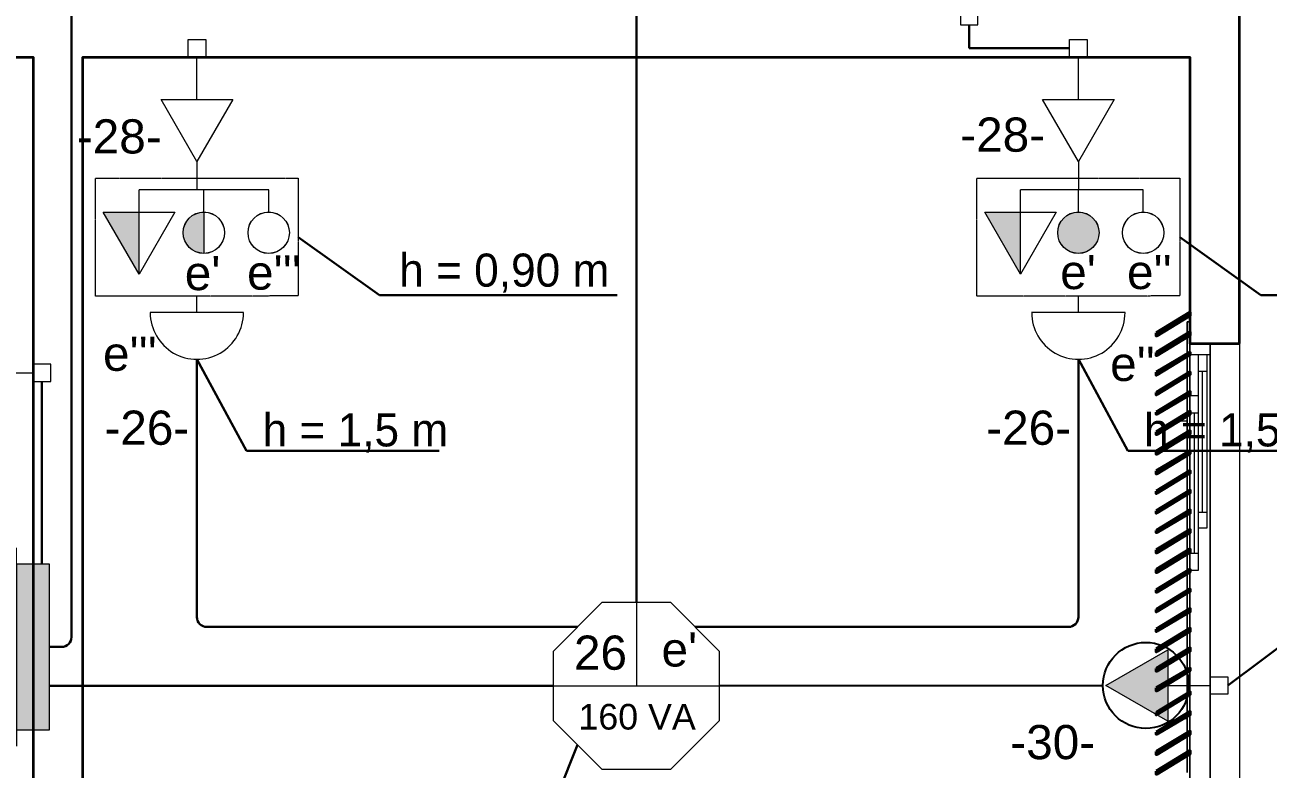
# Model space of a CAD drawing. Header units: millimetres. Extents: x -3501 to 2443, y -1417 to 2787.
# Drawn here: x 20.4 to 396.4, y 613.8 to 838.7 of the extents above; entities that cross this region are included whole.
import ezdxf

# ---------------------------------------------------------------- set-up
doc = ezdxf.new("R2010")
doc.units = ezdxf.units.MM
doc.linetypes.add('HIDDEN', pattern=[0.375, 0.25, -0.125])
for name, color, linetype, lineweight in [('EL-ELETRODUTOS-ALV', 5, 'Continuous', 30), ('EL-SIMB-P-CIRC', 1, 'Continuous', 20), ('Eletroduto', 160, 'Continuous', 30), ('Pontos Elétricos', 1, 'Continuous', 20), ('TXT e CIRCUITOS', 7, 'Continuous', 30)]:
    doc.layers.add(name, color=color, linetype=linetype, lineweight=lineweight)
doc.layers.add('Line', color=7, linetype='Continuous', plot=False)
doc.layers.add('PDF_Geometry', color=7, linetype='Continuous')
doc.styles.add('estilo2', font='arial.ttf', dxfattribs={"height": 60})
doc.styles.add('PDF Bahnschrift', font='bahnschrift.ttf')
doc.styles.add('txt 2mm', font='arial.ttf', dxfattribs={"height": 100})

# ---------------------------------------------------------------- blocks, each defined once
blk = doc.blocks.new('conj toma')
at = {"layer": 'Pontos Elétricos'}
h = blk.add_hatch(color=1, dxfattribs=at)
h.dxf.hatch_style = 1
h.paths.add_polyline_path([(48514.6, 16504, 0.414214), (48577.1, 16441.5, 0.412812), (48639.3, 16504)])
h = blk.add_hatch(color=1, dxfattribs=at)
h.dxf.hatch_style = 1
h.paths.add_polyline_path([(48514.6, 16308), (48702.1, 16308), (48514.6, 16199.8)])
for p, q in [((48447.6, 16700), (48447.6, 16308)), ((48514.6, 16700), (48447.6, 16700)), ((48514.6, 16504), (48447.6, 16504)), ((48514.6, 16308), (48447.6, 16308))]:
    blk.add_line(p, q, dxfattribs=at)
at = {"layer": 'Pontos Elétricos', "color": 1}
for p, q in [((48174.6, 16591.2), (48362.1, 16483)), ((48174.6, 16374.7), (48174.6, 16591.2)), ((47993.1, 16456.5), (47993.1, 16509.5)), ((47993.1, 16509.5), (48046.1, 16509.5)), ((48046.1, 16509.5), (48046.1, 16456.5)), ((48174.6, 16483), (48046.1, 16483)), ((48362.1, 16483), (48174.6, 16374.7)), ((48514.6, 16504), (48639.6, 16504)), ((48046.1, 16456.5), (47993.1, 16456.5)), ((48514.6, 16416.3), (48702.1, 16308)), ((48514.6, 16199.8), (48514.6, 16416.3)), ((48702.1, 16308), (48514.6, 16308)), ((48702.1, 16308), (48514.6, 16199.8))]:
    blk.add_line(p, q, dxfattribs=at)
at = {"layer": 'Pontos Elétricos', "ltscale": 3}
for p, q in [((48362.1, 16483), (48412.1, 16483)), ((48412.1, 16483), (48447.6, 16483))]:
    blk.add_line(p, q, dxfattribs=at)
at = {"layer": 'Pontos Elétricos', "linetype": 'HIDDEN', "ltscale": 0.025}
blk.add_lwpolyline([(48768.2, 16789.6), (48768.5, 16176.4), (48412.3, 16176.4), (48412, 16789.6)], close=True, dxfattribs=at)
at = {"layer": 'Pontos Elétricos', "color": 1}
for centre in [(48576.8, 16700), (48577.1, 16700), (48576.8, 16504), (48577.1, 16504)]:
    blk.add_circle(centre, 62.5, dxfattribs=at)
blk = doc.blocks.new('caixa criado 2')
at = {"layer": 'Pontos Elétricos', "color": 1}
blk.add_line((94922.2, 77189.5), (94922.2, 76907), dxfattribs=at)
at = {"layer": 'Pontos Elétricos', "ltscale": 3}
blk.add_line((94922.2, 77048.2), (94872.2, 77048.2), dxfattribs=at)
at = {"layer": 'Pontos Elétricos', "color": 1}
blk.add_arc((94922.2, 77048.2), 141.2, 270, 90, dxfattribs=at)
at = {"layer": 'EL-ELETRODUTOS-ALV'}
blk.add_blockref('conj toma', (46103.9, 60565.3), dxfattribs=at)
blk = doc.blocks.new('caixa criado')
at = {"layer": 'Pontos Elétricos', "ltscale": 3}
h = blk.add_hatch(color=256, dxfattribs=at)
h.dxf.hatch_style = 1
h.paths.add_polyline_path([(94743.5, 75107, 1), (94618.5, 75107, 1)])
at = {"layer": 'Pontos Elétricos'}
h = blk.add_hatch(color=1, dxfattribs=at)
h.dxf.hatch_style = 1
h.paths.add_polyline_path([(94618.5, 74932), (94806, 74932), (94618.5, 74823.8)])
for p, q in [((94551.5, 75303), (94551.5, 74932)), ((94618.5, 75303), (94551.5, 75303)), ((94618.5, 75107), (94551.5, 75107)), ((94618.5, 74932), (94551.5, 74932))]:
    blk.add_line(p, q, dxfattribs=at)
at = {"layer": 'Pontos Elétricos', "color": 1}
for p, q in [((94922.2, 75248.2), (94922.2, 74965.7)), ((94278.5, 75215.2), (94466, 75107)), ((94278.5, 74998.7), (94278.5, 75215.2)), ((94097, 75080.5), (94097, 75133.5)), ((94097, 75133.5), (94150, 75133.5)), ((94278.5, 75107), (94150, 75107)), ((94466, 75107), (94278.5, 74998.7)), ((94150, 75080.5), (94097, 75080.5)), ((94618.5, 75040.3), (94806, 74932)), ((94618.5, 74823.8), (94618.5, 75040.3)), ((94806, 74932), (94618.5, 74932)), ((94806, 74932), (94618.5, 74823.8))]:
    blk.add_line(p, q, dxfattribs=at)
at = {"layer": 'Pontos Elétricos', "ltscale": 3}
for p, q in [((94466, 75107), (94516, 75107)), ((94516, 75107), (94551.5, 75107)), ((94922.2, 75107), (94872.2, 75107))]:
    blk.add_line(p, q, dxfattribs=at)
at = {"layer": 'Pontos Elétricos', "linetype": 'HIDDEN', "ltscale": 0.025}
blk.add_lwpolyline([(94872.1, 75413.6), (94872.4, 74800.4), (94516.1, 74800.4), (94515.9, 75413.6)], close=True, dxfattribs=at)
at = {"layer": 'Pontos Elétricos', "color": 1}
for centre in [(94680.7, 75303), (94681, 75303), (94680.7, 75107), (94681, 75107)]:
    blk.add_circle(centre, 62.5, dxfattribs=at)
blk.add_arc((94922.2, 75107), 141.2, 270, 90, dxfattribs=at)
blk = doc.blocks.new('cx luz oct')
at = {"ltscale": 3}
blk.add_line((43508.7, 29483.7), (43508.7, 29288.7), dxfattribs=at)
blk.add_lwpolyline([(43589.5, 29093.7), (43703.7, 29207.9), (43703.7, 29369.5), (43589.5, 29483.7), (43428, 29483.7), (43313.7, 29369.5), (43313.7, 29207.9), (43428, 29093.7)], close=True, dxfattribs=at)
blk.add_lwpolyline([(43313.7, 29288.7), (43703.7, 29288.7)], dxfattribs=at)
blk = doc.blocks.new('tom baixa')
at = {"layer": 'EL-SIMB-P-CIRC', "color": 1}
for p, q in [((138252.4, 40154.5), (138439.9, 40046.3)), ((138252.4, 39938), (138252.4, 40154.5)), ((138071.3, 40019.8), (138071.3, 40072.8)), ((138071.3, 40072.8), (138124.4, 40072.8)), ((138124.4, 40072.8), (138124.4, 40019.8)), ((138252.4, 40046.3), (138124.4, 40046.3)), ((138439.9, 40046.3), (138252.4, 39938)), ((138124.4, 40019.8), (138071.3, 40019.8))]:
    blk.add_line(p, q, dxfattribs=at)
blk = doc.blocks.new('QDCP')
at = {"layer": 'EL-SIMB-P-CIRC', "ltscale": 3}
h = blk.add_hatch(color=256, dxfattribs=at)
h.dxf.hatch_style = 1
h.paths.add_polyline_path([(46456.8, 27014.3), (46456.8, 26914.3), (46956.8, 26914.3), (46956.8, 27014.3)])
for p, q in [((46456.8, 27014.3), (46406.8, 27014.3)), ((46956.8, 27014.3), (47006.8, 27014.3))]:
    blk.add_line(p, q, dxfattribs=at)
blk.add_lwpolyline([(46456.8, 26914.3), (46956.8, 26914.3), (46956.8, 27014.3), (46456.8, 27014.3)], close=True, dxfattribs=at)
blk = doc.blocks.new('tom alta')
at = {"layer": 'EL-SIMB-P-CIRC'}
blk.add_hatch(color=1, dxfattribs=at).paths.add_polyline_path([(138252.4, 39188.3), (138439.9, 39296.5), (138252.4, 39404.8)])
at = {"layer": 'EL-SIMB-P-CIRC', "color": 1}
for p, q in [((138252.4, 39404.8), (138439.9, 39296.5)), ((138252.4, 39188.3), (138252.4, 39404.8)), ((138071.3, 39270), (138071.3, 39323)), ((138071.3, 39323), (138124.4, 39323)), ((138124.4, 39323), (138124.4, 39270)), ((138252.4, 39296.5), (138124.4, 39296.5)), ((138439.9, 39296.5), (138252.4, 39188.3)), ((138124.4, 39270), (138071.3, 39270))]:
    blk.add_line(p, q, dxfattribs=at)
blk = doc.blocks.new('Ar-Condicionado')
at = {"layer": 'Line', "color": 244, "true_color": 0x991b1e}
blk.add_circle((-1505.9, 78.18), 13.01, dxfattribs=at)
at = {"layer": 'EL-SIMB-P-CIRC', "ltscale": 3, "xscale": 0.1, "yscale": 0.1, "zscale": 0.1, "rotation": 90}
blk.add_blockref('tom alta', (2423.75, -13753.73), dxfattribs=at)

msp = doc.modelspace()

# ---------------------------------------------------------------- linework, layer by layer
at = {"layer": 'EL-SIMB-P-CIRC'}
msp.add_line((336.37, 829.01), (341.67, 829.01), dxfattribs=at)
at = {"layer": 'Eletroduto'}
for points in [[(205.36, 664.13), (205.36, 925.6), (247.8, 988.81)], [(306, 838.73), (306, 831.66)], [(336.37, 831.66), (306, 831.66)], [(25.58, 730.92), (25.58, 675.7)], [(180.19, 638.96), (27.93, 638.96)], [(230.54, 638.96), (346.42, 639.06)], [(63.19, 563.04), (164.4, 563.04), (187.56, 621.16)]]:
    msp.add_lwpolyline(points, dxfattribs=at)
for points in [[(14.21, 955.15), (31.54, 955.15, -0.414214), (34.54, 952.15), (34.54, 653.7, -0.414214), (31.54, 650.7), (27.93, 650.7)], [(187.56, 656.76), (75.45, 656.76, -0.414214), (72.45, 659.76), (72.45, 737.66)], [(223.17, 656.76), (336.02, 656.76, 0.414214), (339.02, 659.76), (339.02, 737.66)]]:
    msp.add_lwpolyline(points, format="xyb", dxfattribs=at)
at = {"layer": 'PDF_Geometry', "lineweight": 35}
msp.add_lwpolyline([(387.8, 742.45), (387.8, 943.51), (372.77, 943.51), (372.77, 844.04), (-26.8, 844.04), (-26.8, 829.01), (22.93, 829.01), (22.93, 549.22), (37.96, 549.22), (37.96, 829.01), (372.77, 829.01), (372.77, 742.45)], close=True, dxfattribs=at)
at = {"layer": 'PDF_Geometry', "lineweight": 18}
for points in [[(22.93, 448.91), (22.93, 829.01)], [(106.95, 829.01), (37.96, 829.01), (37.96, 448.91), (90.44, 448.91)], [(372.77, 829.01), (305.05, 829.01)], [(372.77, 745.84), (372.77, 749.01), (371.93, 749.01), (371.93, 745.2), (371.93, 749.01), (372.77, 749.01)], [(372.77, 739.07), (372.77, 733.77), (372.77, 739.07), (372.77, 744.99)], [(378.91, 739.07), (378.91, 742.45), (387.8, 742.45), (387.8, 535.47), (378.91, 535.47), (378.91, 539.07)], [(378.91, 535.47), (378.91, 742.45), (378.91, 535.47)]]:
    msp.add_lwpolyline(points, dxfattribs=at)
at = {"layer": 'PDF_Geometry', "color": 253, "lineweight": 18, "true_color": 0xaaaaaa}
msp.add_lwpolyline([(372.77, 829.01), (37.96, 829.01), (37.96, 448.91), (372.77, 448.91), (372.77, 829.01), (372.77, 448.91), (37.96, 448.91), (37.96, 829.01)], close=True, dxfattribs=at)
at = {"layer": 'PDF_Geometry', "lineweight": 50}
for points in [[(362.61, 745.63), (362.61, 744.78), (372.77, 750.92), (372.77, 751.76)], [(362.61, 739.7), (362.61, 738.85), (372.77, 744.99), (372.77, 745.84)], [(362.61, 733.77), (362.61, 732.93), (372.77, 739.07), (372.77, 739.7)], [(362.61, 727.64), (362.61, 727), (372.77, 733.14), (372.77, 733.77)], [(362.61, 721.71), (362.61, 721.08), (372.77, 727), (372.77, 727.85)], [(362.61, 715.78), (362.61, 714.94), (372.77, 721.08), (372.77, 721.92)], [(362.61, 709.86), (362.61, 709.01), (372.77, 715.15), (372.77, 716)], [(362.61, 703.93), (362.61, 703.09), (372.77, 709.22), (372.77, 709.86)], [(362.61, 697.8), (362.61, 697.16), (372.77, 703.3), (372.77, 703.93)], [(362.61, 691.87), (362.61, 691.23), (372.77, 697.37), (372.77, 698.01)], [(362.61, 685.94), (362.61, 685.31), (372.77, 691.23), (372.77, 692.08)], [(362.61, 680.02), (362.61, 679.17), (372.77, 685.31), (372.77, 686.16)], [(362.61, 674.09), (362.61, 673.25), (372.77, 679.38), (372.77, 680.23)], [(362.61, 667.95), (362.61, 667.32), (372.77, 673.46), (372.77, 674.09)], [(362.61, 662.03), (362.61, 661.39), (372.77, 667.53), (372.77, 668.17)], [(362.61, 656.1), (362.61, 655.47), (372.77, 661.39), (372.77, 662.24)], [(362.61, 650.18), (362.61, 649.33), (372.77, 655.47), (372.77, 656.31)], [(362.61, 644.25), (362.61, 643.4), (372.77, 649.54), (372.77, 650.39)], [(362.61, 638.32), (362.61, 637.48), (372.77, 643.62), (372.77, 644.25)], [(362.61, 630.92), (362.61, 630.28), (372.77, 636.42), (372.77, 637.05)], [(362.61, 624.99), (362.61, 624.36), (372.77, 630.28), (372.77, 631.13)], [(362.61, 619.07), (362.61, 618.22), (372.77, 624.36), (372.77, 625.2)], [(362.61, 613.14), (362.61, 612.29), (372.77, 618.43), (372.77, 619.28)]]:
    msp.add_lwpolyline(points, close=True, dxfattribs=at)
at = {"layer": 'PDF_Geometry', "lineweight": 18}
for points in [[(371.93, 739.28), (371.93, 744.36)], [(371.93, 733.14), (371.93, 738.43)], [(377.85, 686.58), (375.31, 686.58), (375.31, 739.07), (377.85, 739.07)], [(371.93, 727.21), (371.93, 732.5)], [(372.77, 733.14), (372.77, 727.85)], [(371.93, 721.29), (371.93, 726.58)], [(372.77, 727), (372.77, 726.58)], [(375.31, 673.88), (375.31, 726.58), (372.77, 726.58), (372.77, 673.88)], [(371.93, 715.36), (371.93, 720.44)], [(372.77, 721.08), (372.77, 716)], [(371.93, 709.44), (371.93, 714.52)], [(372.77, 715.15), (372.77, 709.86)], [(371.93, 703.3), (371.93, 708.59)], [(372.77, 709.22), (372.77, 703.93)], [(372.77, 703.3), (372.77, 698.01)], [(371.93, 697.37), (371.93, 702.66)], [(371.93, 691.45), (371.93, 696.74)], [(372.77, 697.37), (372.77, 692.08)], [(371.93, 685.52), (371.93, 690.81)], [(372.77, 691.23), (372.77, 686.16)], [(371.93, 679.59), (371.93, 684.67)], [(372.77, 685.31), (372.77, 680.23)], [(371.93, 673.46), (371.93, 678.75)], [(372.77, 679.38), (372.77, 678.96)], [(372.77, 673.46), (372.77, 668.17)], [(371.93, 667.53), (371.93, 672.82)], [(371.93, 661.61), (371.93, 666.9)], [(372.77, 667.53), (372.77, 662.24)], [(371.93, 655.68), (371.93, 660.97)], [(372.77, 661.39), (372.77, 656.31)], [(371.93, 649.75), (371.93, 654.83)], [(372.77, 655.47), (372.77, 650.39)], [(371.93, 643.83), (371.93, 648.91)], [(372.77, 649.54), (372.77, 644.25)], [(371.93, 636.42), (371.93, 642.98)], [(372.77, 643.62), (372.77, 637.05)], [(371.93, 630.49), (371.93, 635.78)], [(372.77, 636.42), (372.77, 631.13)], [(371.93, 624.57), (371.93, 629.86)], [(372.77, 630.28), (372.77, 625.2)], [(372.77, 624.36), (372.77, 619.28)], [(371.93, 618.64), (371.93, 623.72)], [(371.93, 612.72), (371.93, 617.8)], [(372.77, 618.43), (372.77, 613.14)]]:
    msp.add_lwpolyline(points, close=True, dxfattribs=at)
at = {"layer": 'PDF_Geometry', "lineweight": 20}
for points in [[(378.91, 739.07), (378.91, 742.45), (372.77, 742.45), (372.77, 739.07)], [(377.85, 733.99), (375.31, 733.99), (375.31, 739.07), (377.85, 739.07)], [(375.31, 721.5), (375.31, 726.58), (372.77, 726.58), (372.77, 721.5)], [(377.85, 686.58), (375.31, 686.58), (375.31, 691.45), (377.85, 691.45)], [(375.31, 673.88), (375.31, 678.96), (372.77, 678.96), (372.77, 673.88)]]:
    msp.add_lwpolyline(points, close=True, dxfattribs=at)
for points in [[(376.58, 691.45), (376.58, 733.99)], [(374.04, 721.5), (374.04, 678.96)]]:
    msp.add_lwpolyline(points, dxfattribs=at)
at = {"layer": 'PDF_Geometry', "color": 8, "lineweight": 18, "true_color": 0x787878}
for points in [[(371.93, 718.96), (369.17, 718.96)], [(371.93, 629.01), (370.66, 629.01)]]:
    msp.add_lwpolyline(points, dxfattribs=at)
at = {"layer": 'TXT e CIRCUITOS'}
for p, q in [((103.12, 774.61), (127.69, 757.09)), ((369.68, 774.61), (394.25, 757.09)), ((127.69, 757.09), (199.53, 757.09)), ((394.25, 757.09), (466.09, 757.09)), ((72.45, 737.66), (87.45, 710.04)), ((339.02, 737.66), (354.01, 710.04)), ((87.45, 710.04), (145.72, 710.04)), ((354.01, 710.04), (412.28, 710.04)), ((384.21, 639.07), (409.83, 658.28))]:
    msp.add_line(p, q, dxfattribs=at)

# ---------------------------------------------------------------- block references
at = {"xscale": 0.1, "yscale": 0.1, "zscale": 0.1}
for name, p, rotation in [('caixa criado 2', (-7632.37, 10244.01), 269.9999999998909), ('caixa criado', (-7171.68, 10244.01), 270.0000000000003)]:
    msp.add_blockref(name, p, dxfattribs=dict(at, rotation=rotation))
at = {"layer": 'EL-ELETRODUTOS-ALV', "ltscale": 3, "xscale": -0.1, "yscale": 0.1, "zscale": 0.1}
for p, rotation in [((-3698.63, -12968.4), 269.9999999999993), ((13835.37, -3271.06), 359.9999999999994)]:
    msp.add_blockref('tom baixa', p, dxfattribs=dict(at, rotation=rotation))
at = {"layer": 'EL-SIMB-P-CIRC', "xscale": 0.1, "yscale": 0.1, "zscale": 0.1, "rotation": 89.99999999999997}
msp.add_blockref('QDCP', (2719.36, -4019.98), dxfattribs=at)
at = {"layer": 'Line', "color": 244, "true_color": 0x991b1e, "rotation": 90}
msp.add_blockref('Ar-Condicionado', (437.62, 2144.97), dxfattribs=at)
at = {"layer": 'Pontos Elétricos', "xscale": 0.1291005291005304, "yscale": 0.1291005291005304, "zscale": 0.1291005291005304}
msp.add_blockref('cx luz oct', (-5411.64, -3142.23), dxfattribs=at)

# ---------------------------------------------------------------- texts
at = {"layer": 'TXT e CIRCUITOS', "ltscale": 3, "attachment_point": 1}
for s, width, gutter_width, insert, char_height, style in [('-28-', 19.6112, 51.64, (36.14, 810.2), 10.328, 'txt 2mm'), ('-28-', 19.6112, 51.64, (303.3, 810.74), 10.328, 'txt 2mm'), ("e'", 19.6112, 51.64, (68.79, 768.89), 10.328, 'txt 2mm'), ("e'''", 19.6112, 51.64, (87.62, 769.05), 10.328, 'txt 2mm'), ("e'", 19.6112, 51.64, (333.53, 769.22), 10.328, 'txt 2mm'), ("e''", 19.6112, 51.64, (353.73, 769.22), 10.328, 'txt 2mm'), ("e'''", 19.6112, 51.64, (44.06, 744.51), 10.328, 'txt 2mm'), ("e''", 19.6112, 51.64, (348.63, 741.44), 10.328, 'txt 2mm'), ('-26-', 19.6112, 51.64, (44.49, 722.15), 10.328, 'txt 2mm'), ('-26-', 19.6112, 51.64, (311.15, 722.15), 10.328, 'txt 2mm'), ('26', 19.6112, 51.64, (186.48, 654.15), 10.328, 'txt 2mm'), ("e'", 19.6112, 51.64, (212.96, 655.13), 10.328, 'txt 2mm'), ('160 VA', 42.6066, 38.73, (187.83, 633.49), 7.746, 'estilo2'), ('-30-', 19.6112, 51.64, (318.44, 627.12), 10.328, 'txt 2mm')]:
    msp.add_mtext_dynamic_manual_height_columns(s, width=width, gutter_width=gutter_width, heights=[0], dxfattribs=dict(at, insert=insert, char_height=char_height, style=style))
at = {"layer": 'TXT e CIRCUITOS', "char_height": 10, "attachment_point": 4, "style": 'PDF Bahnschrift'}
for s, insert in [('h = 0,90 m', (133.63, 763.69)), ('h = 1,5 m', (92.33, 715.4)), ('h = 1,5 m', (358.89, 715.4))]:
    msp.add_mtext(s, dxfattribs=dict(at, insert=insert))

doc.saveas('drawing.dxf')
